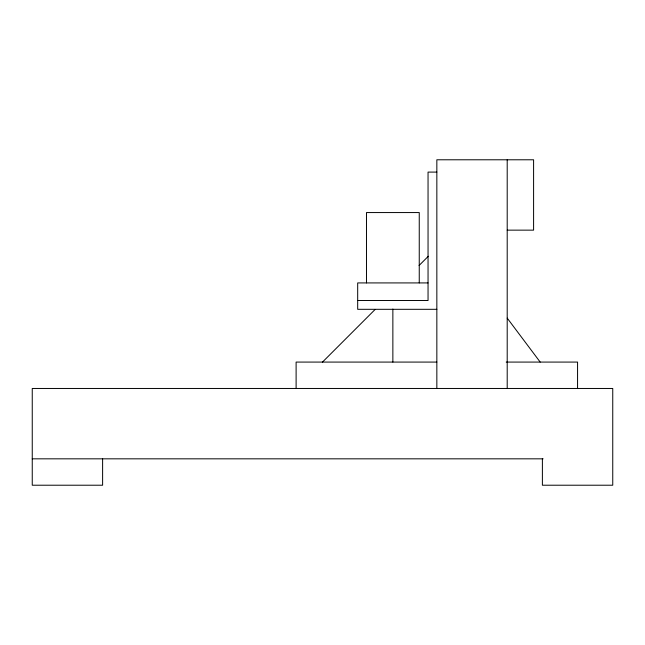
<?xml version="1.0" encoding="UTF-8"?>
<svg xmlns="http://www.w3.org/2000/svg" width="645" height="645" viewBox="0 0 645 645"><rect width="100%" height="100%" fill="white"/><g stroke="black" fill="none" stroke-linecap="round" stroke-linejoin="round"><path stroke-width="0.97" d="M322.411 362.168L375.003 309.576M419.073 265.506L428.312 256.267M436.842 172.094L428.046 172.094L428.046 300.514L357.685 300.514M507.204 230.144L533.592 230.144L533.592 159.783L436.842 159.783L436.842 388.467M428.046 282.921L357.685 282.921L357.685 309.31L436.842 309.31M436.842 362.079L296.111 362.079L296.111 388.467M506.196 362.079L577.565 362.079L577.565 388.467M32.25 458.829L543.138 458.829M507.204 318.106L540.188 362.079M542.389 458.829L542.389 485.217L612.75 485.217L612.75 388.467L32.25 388.467L32.25 485.217L102.611 485.217L102.611 458.829M507.204 159.783L507.204 388.467M419.25 282.921L419.25 212.56L366.481 212.56L366.481 282.921M392.861 309.052L392.861 362.079"/></g></svg>
